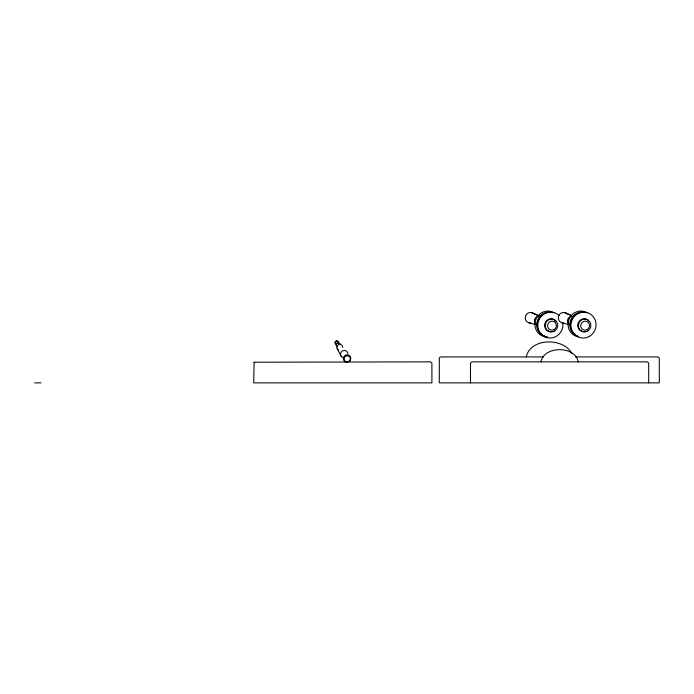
<?xml version="1.0" encoding="UTF-8"?>
<svg xmlns="http://www.w3.org/2000/svg" width="694" height="694" viewBox="0 0 694 694"><rect width="100%" height="100%" fill="white"/><g stroke="black" fill="none" stroke-linecap="round" stroke-linejoin="round"><path stroke-width="1.04" d="M526.226 356.933C530.363 337.796 562.955 337.379 571.717 353.203M540.904 361.86C544.079 345.577 575.109 345.577 578.276 361.86M543.246 356.933L441.02 356.933L439.805 357.375L439.293 358.442L439.293 382.862L659.3 382.862L659.3 358.442L658.797 357.375L657.574 356.933L575.413 356.933M34.7 382.862L40.937 382.862M561.706 322.693L568.481 324.618M528.602 322.693L535.378 324.618M565.098 312.716L571.526 315.649M566.061 313.159L570.581 315.223M531.994 312.716L539.342 316.065M532.957 313.159L539.29 316.048M337.18 348.666L340.884 355.805M648.69 382.862L648.69 363.083L647.294 361.86L471.885 361.86L470.489 363.083L470.489 382.862M577.078 336.017A12.483 12.006 -69.9 0 1 570.65 320.238A12.483 12.006 -69.9 0 1 585.892 312.673M578.345 336.486A12.483 12.006 -69.9 0 1 570.85 321.244A12.483 12.006 -69.9 0 1 585.571 312.612M562.747 322.918A5.266 5.066 -69.9 0 1 558.809 315.57A5.266 5.066 -69.9 0 1 566.903 313.809M585.779 331.42A6.506 6.255 -69.9 0 1 578.189 327.898A6.506 6.255 -69.9 0 1 580.991 319.656A6.506 6.255 -69.9 0 1 589.163 321.461M568.837 324.228A4.589 4.416 -69.9 0 1 571.535 316.291M578.093 336.764A13.004 12.509 -69.9 0 1 568.889 319.587A13.004 12.509 -69.9 0 1 587.141 312.803M337.588 349.264A2.95 2.889 -32.9 0 1 338.846 344.597A2.95 2.889 -32.9 0 1 342.732 347.39M338.446 349.923A2.95 2.889 -32.9 0 1 337.848 349.516M336.928 346.844A2.238 2.195 -32.9 0 1 337.301 343.287A2.238 2.195 -32.9 0 1 340.589 344.675M345.759 361.973A3.73 3.652 -32.9 0 1 343.964 356.525A3.73 3.652 -32.9 0 1 349.759 355.935A3.73 3.652 -32.9 0 1 348.909 361.652M341.726 356.889A3.73 3.652 -32.9 0 1 342.558 350.852A3.73 3.652 -32.9 0 1 347.902 353.732M342.489 357.401A3.73 3.652 -32.9 0 1 342.09 357.167M336.269 344.059A1.379 1.353 -32.9 0 1 336.07 341.769A1.379 1.353 -32.9 0 1 338.247 342.532M335.601 343.339A1.379 1.353 -32.9 0 1 335.879 341.309A1.379 1.353 -32.9 0 1 337.865 341.804M336.182 344.337A1.778 1.744 -32.9 0 1 335.124 342.133A1.778 1.744 -32.9 0 1 337.345 341.006A1.778 1.744 -32.9 0 1 338.499 343.157M547.696 337.032A12.483 12.006 -69.9 0 1 537.434 322.51A12.483 12.006 -69.9 0 1 552.467 312.612M544.755 336.312A12.483 12.006 -69.9 0 1 537.399 320.654A12.483 12.006 -69.9 0 1 552.788 312.673M530.702 322.918A5.266 5.066 -69.9 0 1 525.505 316.082A5.266 5.066 -69.9 0 1 533.799 313.809M552.676 331.42A6.506 6.255 -69.9 0 1 545.085 327.898A6.506 6.255 -69.9 0 1 547.887 319.656A6.506 6.255 -69.9 0 1 556.059 321.461M535.135 323.517A4.589 4.416 -69.9 0 1 538.431 316.291M545.848 336.894A13.004 12.509 -69.9 0 1 535.629 320.021A13.004 12.509 -69.9 0 1 554.038 312.803M562.739 322.389A13.004 12.509 -69.9 0 1 548.754 337.961A13.004 12.509 -69.9 0 1 539.038 319.813A13.004 12.509 -69.9 0 1 559.026 315.458M254.108 362.216L253.7 382.862L431.902 382.862L431.902 363.083L430.497 361.86L254.108 362.216M587.61 331.099A6.506 6.255 -69.9 0 0 587.879 319.882A6.506 6.255 -69.9 0 0 578.328 325.495A6.506 6.255 -69.9 0 0 587.61 331.099M587.211 329.598A4.554 4.381 -69.9 0 0 587.402 321.756A4.554 4.381 -69.9 0 0 580.713 325.677A4.554 4.381 -69.9 0 0 587.211 329.598M589.492 336.295A13.004 12.509 -69.9 0 0 590.047 313.87A13.004 12.509 -69.9 0 0 570.928 325.078A13.004 12.509 -69.9 0 0 589.492 336.295M347.061 361.869A3.097 3.036 -32.9 0 0 350.01 357.41A3.097 3.036 -32.9 0 0 344.692 357.176A3.097 3.036 -32.9 0 0 347.061 361.869M554.506 331.099A6.506 6.255 -69.9 0 0 554.775 319.882A6.506 6.255 -69.9 0 0 545.224 325.495A6.506 6.255 -69.9 0 0 554.506 331.099M554.107 329.598A4.554 4.381 -69.9 0 0 554.298 321.756A4.554 4.381 -69.9 0 0 547.609 325.677A4.554 4.381 -69.9 0 0 554.107 329.598"/></g></svg>
